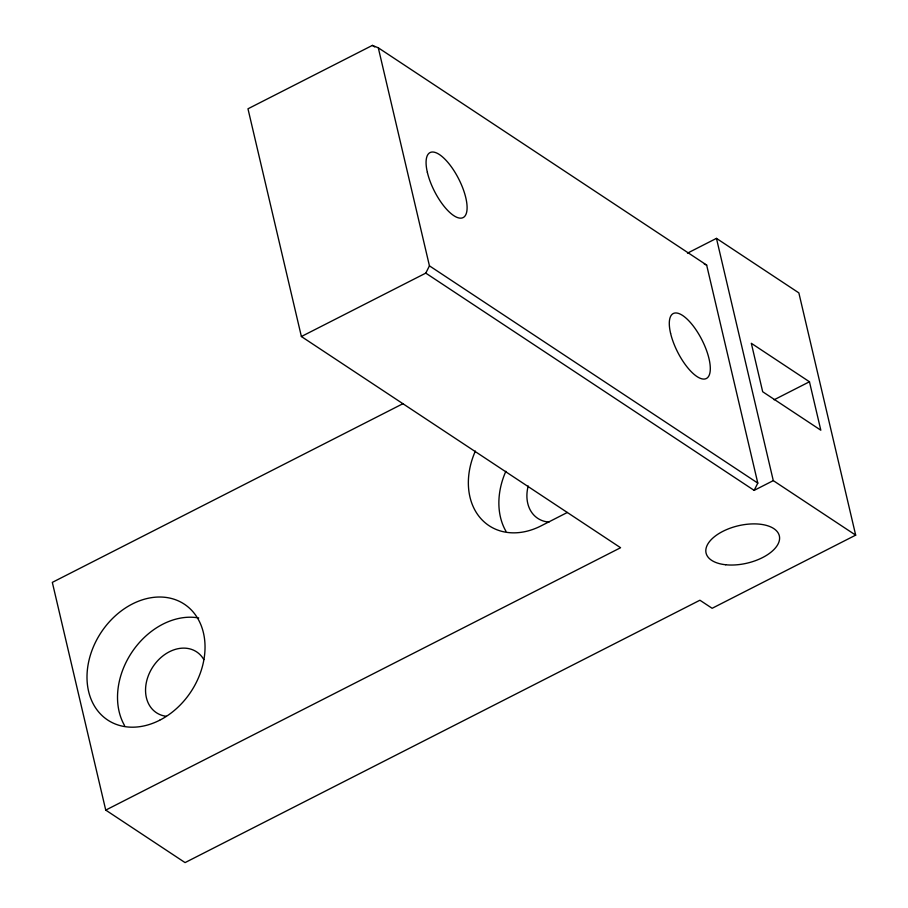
<?xml version="1.0" encoding="UTF-8"?>
<svg xmlns="http://www.w3.org/2000/svg" width="908" height="908" viewBox="0 0 908 908"><rect width="100%" height="100%" fill="white"/><g stroke="black" fill="none" stroke-linecap="round" stroke-linejoin="round"><path stroke-width="1.36" d="M301.388 336.527L425.784 273.126L429.439 265.84L378.296 47.806L372.382 45.4L247.975 108.801L301.388 336.527L620.584 547.728L105.737 810.106L52.324 582.38L403.129 403.606M425.784 273.126L754.139 490.377L757.794 483.101L706.651 265.068L378.296 47.806M687.504 253.128L716.457 238.373L798.858 292.887L855.677 535.141L712.133 608.292L699.92 600.222L185.073 862.6L105.737 810.106M774.104 399.781L809.459 381.769L820.821 430.21L762.686 391.745L751.313 343.292L809.459 381.769M567.352 512.464L541.009 525.902A69.451 53.81 -56.5 0 1 480.604 518.298A69.451 53.81 -56.5 0 1 475.361 451.083M754.139 490.377L773.287 480.627L855.677 535.141M704.29 264.103L706.651 265.068M372.382 45.4L374.743 46.966M429.439 265.84L757.794 483.101M716.457 238.373L773.287 480.627M549.011 522.066A36.468 28.25 -56.5 0 1 528.195 485.984M166.38 716.298A36.468 28.25 -56.5 0 1 152.93 666.767A36.468 28.25 -56.5 0 1 203.801 659.56M505.949 531.259A69.451 53.81 -56.5 0 1 505.87 471.275M124.6 725.606A69.451 53.81 -56.5 0 1 132.579 651.229A69.451 53.81 -56.5 0 1 198.716 617.962M670.581 333.293A36.468 13.597 63 0 0 705.618 378.806A36.468 13.597 63 0 0 693.213 325.938A36.468 13.597 63 0 0 670.581 333.293M427.362 172.372A36.468 13.597 63 0 0 462.399 217.886A36.468 13.597 63 0 0 450.005 165.018A36.468 13.597 63 0 0 427.362 172.372M725.696 564.753A37.625 19.204 -13.2 0 0 779.563 537.298A37.625 19.204 -13.2 0 0 722.87 531.339A37.625 19.204 -13.2 0 0 725.696 564.753M159.649 720.248A69.451 53.81 -56.5 0 0 188.921 607.69A69.451 53.81 -56.5 0 0 89.472 658.368A69.451 53.81 -56.5 0 0 159.649 720.248"/></g></svg>
